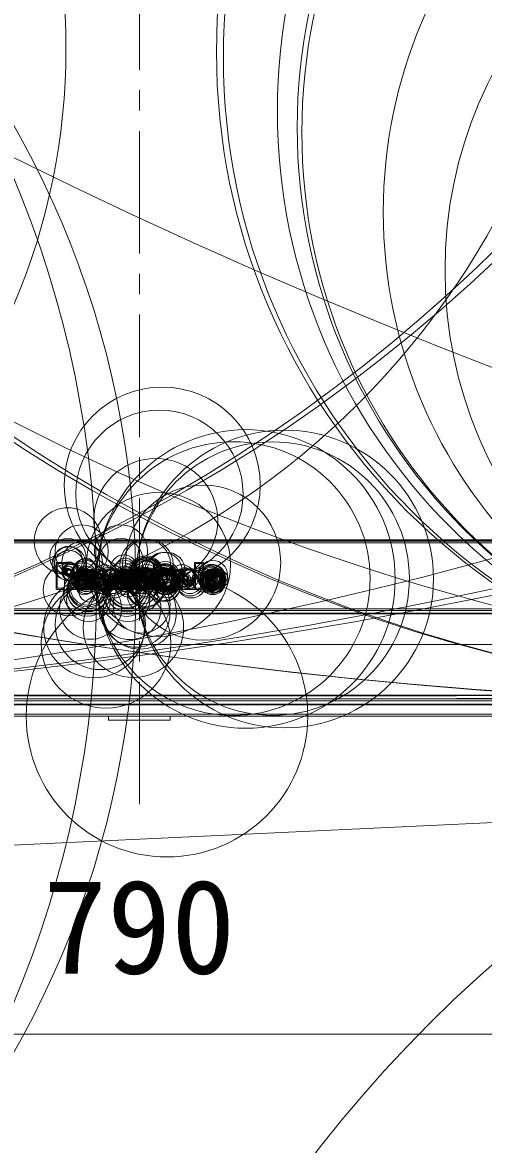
# Model space of a CAD drawing. Units: millimetres, scale not verified. Extents: x -8136 to 8916, y -17052 to 207.
# Drawn here: x -21.62 to -12.65, y -15.14 to 6.7 of the extents above; entities that cross this region are included whole.
import ezdxf
from ezdxf.enums import TextEntityAlignment as Align

# ---------------------------------------------------------------- set-up
doc = ezdxf.new("R2010")
doc.units = ezdxf.units.MM
doc.header["$LTSCALE"] = 0.125
doc.linetypes.add('USER1', pattern=[28.575, 19.05, -3.175, 3.175, -3.175])
doc.layers.add('0-4_SUNPO', color=7, linetype='Continuous', lineweight=18)
doc.layers.add('0-5_GAIKEI', color=1, linetype='Continuous', lineweight=18)
doc.styles.add('ＭＳ ゴシック', font='')
doc.styles.get('ＭＳ ゴシック').set_extended_font_data('MS Gothic')

# ---------------------------------------------------------------- blocks, each defined once
blk = doc.blocks.new('D3')
at = {"layer": '0-4_SUNPO'}
blk.add_line((160.8494, 300.5142), (187.4494, 300.5142), dxfattribs=at)
at = {"layer": '0-4_SUNPO', "style": 'ＭＳ ゴシック'}
blk.add_text('790', height=1.833, dxfattribs=at).set_placement((172.2744, 301.1392), align=Align.BOTTOM_LEFT)

msp = doc.modelspace()

# ---------------------------------------------------------------- linework, layer by layer
at = {"layer": '0-5_GAIKEI', "color": 9, "linetype": 'USER1'}
msp.add_line((-19.3482, -8.5146), (-19.3482, 40.5191), dxfattribs=at)
at = {"layer": '0-5_GAIKEI'}
for p, q in [((16.2124, -3.4279), (-54.9088, -3.4279)), ((16.1841, -3.3996), (-54.8805, -3.3996)), ((16.1675, -3.3831), (-54.8639, -3.3831)), ((16.1558, -3.3713), (-54.8522, -3.3713)), ((-20.9707, -4.3258), (-20.9707, -3.8222)), ((-20.9617, -3.8132), (-20.6758, -3.8132)), ((-20.9482, -4.3123), (-20.9482, -3.8347)), ((-20.9482, -3.8347), (-20.7113, -3.8347)), ((-18.2761, -3.8132), (-18.1034, -3.8132)), ((-18.2761, -3.9721), (-18.2761, -3.8132)), ((-18.1281, -3.8332), (-18.2561, -3.8332)), ((-18.2561, -3.8332), (-18.2561, -3.9232)), ((-18.2561, -3.9232), (-18.1281, -3.9232)), ((-18.1281, -3.9232), (-18.1281, -3.8332)), ((-18.1034, -3.8132), (-18.1034, -3.999)), ((-20.8032, -3.9495), (-20.7184, -3.9495)), ((-20.8032, -4.0532), (-20.8032, -3.9495)), ((-20.7464, -4.0532), (-20.8032, -4.0532)), ((-20.5189, -4.0867), (-20.4042, -4.0895)), ((-20.1749, -3.981), (-20.1749, -3.9486)), ((-20.1749, -3.9486), (-20.0085, -3.9486)), ((-20.0293, -3.9711), (-20.0265, -4.0072)), ((-20.0212, -4.1222), (-20.0212, -4.3123)), ((-20.0085, -3.9486), (-20.0082, -3.9526)), ((-19.9239, -4.3123), (-19.9239, -4.1143)), ((-19.7885, -4.0921), (-19.7885, -4.3123)), ((-19.7531, -4.0867), (-19.6383, -4.0895)), ((-19.1843, -4.0697), (-19.064, -4.0697)), ((-18.8097, -3.9423), (-18.8097, -3.9423)), ((-18.6662, -4.001), (-18.6662, -3.9486)), ((-18.6662, -3.9486), (-18.4998, -3.9486)), ((-18.6436, -3.9711), (-18.5206, -3.9711)), ((-18.5206, -3.9711), (-18.5177, -4.0072)), ((-18.5124, -4.1222), (-18.5124, -4.3123)), ((-18.4998, -3.9486), (-18.4994, -3.9526)), ((-18.4152, -4.3123), (-18.4152, -4.1143)), ((-18.1281, -3.9696), (-18.2561, -3.9696)), ((-18.1281, -4.3123), (-18.1281, -3.9696)), ((-17.7543, -4.1001), (-17.8709, -4.1001)), ((-17.7319, -4.0845), (-17.726, -4.1698)), ((-20.4807, -4.3348), (-20.9617, -4.3348)), ((-20.7157, -4.1652), (-20.8032, -4.1652)), ((-19.7149, -4.3348), (-20.3571, -4.3348)), ((-20.3236, -4.226), (-20.3178, -4.2185)), ((-20.2952, -4.3123), (-20.1687, -4.3123)), ((-20.0212, -4.3123), (-20.1524, -4.3123)), ((-19.7885, -4.3123), (-19.9239, -4.3123)), ((-19.3062, -4.3348), (-19.5913, -4.3348)), ((-19.5549, -4.2225), (-19.552, -4.2185)), ((-19.5293, -4.3123), (-19.4029, -4.3123)), ((-19.2729, -4.1977), (-19.3978, -4.1977)), ((-19.3978, -4.1977), (-19.3978, -4.205)), ((-18.9274, -4.3348), (-19.1371, -4.3348)), ((-18.8087, -4.2132), (-18.805, -4.2064)), ((-17.9935, -4.3348), (-18.7764, -4.3348)), ((-17.8715, -4.1713), (-17.7485, -4.1713)), ((-17.7671, -4.2834), (-17.7671, -4.2834)), ((17.4958, -4.7148), (-56.1922, -4.7148)), ((17.4958, -4.7431), (-56.1922, -4.7431)), ((17.4958, -4.7996), (-56.1922, -4.7996)), ((-3.7715, -5.4065), (-34.9249, -5.4065)), ((-3.7715, -5.4066), (-34.9249, -5.4066)), ((-3.6105, -6.7634), (-35.0858, -6.7634))]:
    msp.add_line(p, q, dxfattribs=at)
at = {"layer": '0-5_GAIKEI', "color": 7}
for p, q in [((17.4958, -4.8113), (-56.1922, -4.8113)), ((-19.3482, -6.8013), (-19.3482, -6.5021)), ((-3.6505, -6.8013), (-35.0459, -6.8013)), ((-19.9494, -6.8013), (-19.9494, -6.8813)), ((-19.9494, -6.8813), (-18.7494, -6.8813)), ((-18.7494, -6.8013), (-18.7494, -6.8813))]:
    msp.add_line(p, q, dxfattribs=at)
at = {"layer": '0-5_GAIKEI'}
for points in [[(-20.1524, -4.3123), (-20.1524, -3.9711), (-20.0293, -3.9711)], [(-18.5124, -4.3123), (-18.6436, -4.3123), (-18.6436, -3.9711)], [(-18.2797, -4.0921), (-18.2797, -4.3123), (-18.4152, -4.3123)], [(-18.2561, -3.9696), (-18.2561, -4.3123), (-18.1281, -4.3123)], [(-20.8032, -4.1652), (-20.8032, -4.3123), (-20.9482, -4.3123)]]:
    msp.add_lwpolyline(points, dxfattribs=at)
for centre, radius in [((25.854, 100.213), 107.2814), ((-33.4694, 96.8696), 103.4495), ((-33.4794, 92.0079), 98.5762), ((-5.217, 91.9981), 98.5664), ((38.5894, 91.4246), 97.2303), ((-5.2172, 90.8813), 97.4612), ((-124.9486, -22.4761), 176.7736), ((-33.5896, 72.5678), 79.1475), ((-0.5495, 40.4934), 46.6759), ((-4.636, 24.8818), 31.4475), ((-34.0604, 24.8775), 31.4433), ((-34.0575, 24.2798), 30.8573), ((-4.6387, 24.2673), 30.8447), ((-26.0652, 10.2694), 15.5344), ((-33.4568, 6.1864), 12.6802), ((-5.2353, 6.1195), 12.6133), ((-5.2418, 6.0146), 12.4707), ((-5.2334, 4.9752), 11.4293), ((-40.8675, -4.3533), 20.6865), ((-5.2431, 4.6495), 11.0334), ((-5.237, 4.5549), 10.9504), ((-37.6975, -4.326), 18.2821), ((-5.1413, 3.0069), 9.4614), ((-5.04, 1.8715), 8.3609), ((389.8554, -8525.5867), 8526.081), ((-18.9039, -2.3066), 1.907), ((-18.9575, -2.4765), 1.6268), ((-17.2768, -4.1326), 2.9053), ((-16.5205, -4.1328), 2.8957), ((-17.52, -4.1259), 2.6623), ((-16.7559, -4.1259), 2.6606), ((-19.0306, -2.9952), 1.2068), ((-18.1079, -3.8145), 1.5088), ((-18.9759, -3.8485), 1.4011), ((-20.7412, -3.4001), 0.6532), ((-20.472, -3.5987), 0.5182), ((-19.7062, -3.5987), 0.5183), ((-20.74, -3.6999), 0.3533), ((-20.4619, -3.7973), 0.3932), ((-19.7064, -3.768), 0.4241), ((-19.2354, -3.8538), 0.4929), ((-19.1835, -3.8556), 0.4946), ((-20.7155, -3.8373), 0.3279), ((-20.7335, -3.7758), 0.2774), ((-20.7156, -3.8714), 0.2939), ((-19.6516, -3.9231), 0.2596), ((-19.2278, -4.0143), 0.3332), ((-19.2223, -4.0279), 0.3182), ((-18.8774, -3.9835), 0.3655), ((-18.8256, -3.9794), 0.3697), ((-20.7114, -4.3433), 0.5087), ((-20.692, -4.0018), 0.165), ((-20.7278, -3.925), 0.1281), ((-20.6907, -3.9966), 0.1613), ((-20.6822, -4.0067), 0.1545), ((-20.745, -4.0006), 0.0751), ((-20.7239, -3.9693), 0.0836), ((-20.439, -4.0838), 0.2641), ((-20.3927, -4.0613), 0.2873), ((-20.4086, -3.9625), 0.2196), ((-20.3966, -4.0991), 0.214), ((-20.3898, -3.9176), 0.189), ((-20.0268, -4.094), 0.2383), ((-19.9687, -4.0947), 0.1807), ((-19.952, -4.0998), 0.19), ((-19.8734, -4.1909), 0.2625), ((-19.6731, -4.0839), 0.264), ((-19.6269, -4.0614), 0.2872), ((-19.6315, -4.0993), 0.2148), ((-19.6239, -3.9175), 0.189), ((-19.607, -4.037), 0.1373), ((-19.2219, -4.0424), 0.3038), ((-19.2213, -4.0227), 0.301), ((-19.2256, -4.0569), 0.289), ((-19.2134, -4.0574), 0.2655), ((-19.2548, -3.9628), 0.2141), ((-19.2491, -4.1133), 0.2062), ((-19.206, -4.0972), 0.2474), ((-19.2033, -4.1266), 0.2182), ((-19.2847, -4.0398), 0.1315), ((-19.2126, -3.9271), 0.154), ((-19.2126, -4.0714), 0.1486), ((-18.9259, -4.2304), 0.3256), ((-18.8519, -4.0686), 0.2772), ((-18.8781, -4.0907), 0.2443), ((-18.8723, -4.1058), 0.2288), ((-18.8589, -4.1032), 0.2415), ((-18.8519, -4.0775), 0.2457), ((-18.8466, -4.0978), 0.2472), ((-18.8219, -4.1804), 0.2594), ((-18.8695, -4.1374), 0.2081), ((-18.8596, -4.1284), 0.2169), ((-18.8431, -4.1326), 0.2126), ((-18.6954, -4.1438), 0.2155), ((-18.518, -4.094), 0.2383), ((-18.4603, -4.0947), 0.1811), ((-18.3622, -4.1958), 0.268), ((-18.4272, -4.1082), 0.1826), ((-18.0993, -4.1572), 0.2283), ((-17.952, -4.1045), 0.2573), ((-17.9194, -4.0595), 0.2864), ((-17.9461, -4.1109), 0.2261), ((-17.9203, -4.1002), 0.2455), ((-17.9214, -4.1028), 0.2431), ((-17.9184, -4.1043), 0.2424), ((-17.933, -4.1305), 0.2257), ((-17.9216, -4.0953), 0.228), ((-17.9095, -4.1607), 0.2314), ((-18.8111, -6.8018), 2.739), ((-19.9989, -5.3848), 1.2605), ((-20.23, -5.0771), 0.9799), ((-20.1096, -5.019), 0.8782), ((-20.2997, -4.7053), 0.6015), ((-20.3671, -4.3987), 0.4592), ((-20.7348, -4.0003), 0.0649), ((-20.7199, -4.0149), 0.0655), ((-20.7182, -3.9976), 0.0481), ((-20.3375, -4.5356), 0.4277), ((-20.7171, -4.0058), 0.0465), ((-20.3505, -4.3511), 0.4108), ((-20.7188, -3.9918), 0.0423), ((-20.7165, -3.9913), 0.0416), ((-20.7137, -4.0067), 0.0432), ((-20.3495, -4.3677), 0.406), ((-20.3561, -4.3337), 0.3719), ((-20.3539, -4.3084), 0.368), ((-20.3536, -4.301), 0.3392), ((-20.485, -4.1746), 0.1776), ((-20.4164, -4.1399), 0.2055), ((-20.4613, -4.1818), 0.1543), ((-20.3771, -4.18), 0.238), ((-20.4208, -4.1541), 0.1903), ((-20.4185, -4.1543), 0.1909), ((-20.4221, -4.1746), 0.1703), ((-20.3881, -4.1458), 0.2021), ((-20.381, -4.1718), 0.2076), ((-20.4187, -4.1587), 0.1641), ((-20.4192, -4.2801), 0.1595), ((-20.416, -4.1598), 0.1622), ((-20.4148, -4.1867), 0.1583), ((-20.4262, -4.1781), 0.1434), ((-20.3923, -4.1197), 0.1767), ((-20.4081, -4.1847), 0.1585), ((-20.4072, -4.0965), 0.1491), ((-20.3963, -4.1203), 0.1538), ((-20.4101, -4.1928), 0.1311), ((-20.4181, -4.071), 0.1215), ((-20.4418, -4.2224), 0.0975), ((-20.4304, -4.2194), 0.1074), ((-20.4526, -4.2145), 0.0847), ((-20.4429, -4.2248), 0.0938), ((-20.419, -4.0753), 0.103), ((-20.4826, -4.0729), 0.0389), ((-20.4202, -4.0733), 0.1012), ((-20.4459, -4.0696), 0.0755), ((-20.4713, -4.0727), 0.0501), ((-20.4004, -4.1791), 0.0929), ((-20.3902, -4.2144), 0.1018), ((-20.3054, -4.1114), 0.1654), ((-20.3847, -4.1769), 0.0788), ((-20.385, -4.1732), 0.0776), ((-20.3758, -4.1598), 0.0855), ((-20.3742, -4.1623), 0.0828), ((-20.3048, -4.11), 0.1424), ((-19.4646, -5.0742), 0.9769), ((-20.3743, -4.1821), 0.0632), ((-20.3575, -4.0238), 0.0779), ((-20.3672, -4.1793), 0.0644), ((-20.3695, -4.1858), 0.0611), ((-20.2917, -4.0821), 0.1336), ((-20.3554, -4.1101), 0.067), ((-20.3609, -4.0955), 0.0515), ((-20.3586, -4.1892), 0.0499), ((-20.3506, -4.0879), 0.0538), ((-20.3435, -4.0875), 0.0607), ((-20.3685, -4.08), 0.0342), ((-20.3428, -4.0766), 0.0313), ((-20.2701, -4.0559), 0.0997), ((-20.3382, -4.0706), 0.0273), ((-20.3367, -4.1618), 0.0286), ((-20.2757, -4.0641), 0.0882), ((-20.332, -4.0741), 0.0202), ((-20.3204, -4.1455), 0.0169), ((-20.1221, -4.2222), 0.1956), ((-20.1622, -4.2514), 0.1483), ((-19.5335, -4.707), 0.6033), ((-19.8422, -4.2204), 0.2818), ((-19.876, -4.1846), 0.2331), ((-19.9028, -4.1404), 0.1815), ((-20.0018, -4.1151), 0.0778), ((-19.9127, -4.0986), 0.1617), ((-19.9138, -4.0956), 0.159), ((-19.9266, -4.0869), 0.1379), ((-19.6014, -4.3996), 0.4612), ((-19.9123, -4.1016), 0.1426), ((-19.9139, -4.0995), 0.1403), ((-19.3411, -4.784), 0.7128), ((-19.9865, -4.1146), 0.0626), ((-19.9194, -4.0789), 0.129), ((-19.9117, -4.0963), 0.1368), ((-19.9009, -4.0704), 0.1312), ((-19.9596, -4.1242), 0.0621), ((-19.9417, -4.1234), 0.0795), ((-19.9629, -4.1223), 0.0583), ((-19.9743, -4.1192), 0.0467), ((-19.969, -4.1182), 0.0511), ((-19.9718, -4.1107), 0.0476), ((-19.9676, -4.1152), 0.0479), ((-19.9697, -4.1094), 0.0451), ((-19.8923, -4.0626), 0.1196), ((-19.9008, -4.0701), 0.1084), ((-19.9625, -4.1058), 0.0371), ((-19.5718, -4.5353), 0.4274), ((-19.5837, -4.3676), 0.4059), ((-19.5886, -4.3141), 0.3748), ((-19.5902, -4.3337), 0.3719), ((-19.5877, -4.301), 0.3392), ((-19.7189, -4.1746), 0.1773), ((-19.7059, -4.1829), 0.1649), ((-19.3047, -4.6317), 0.5562), ((-19.6506, -4.1398), 0.2055), ((-19.655, -4.1542), 0.1903), ((-19.6527, -4.1543), 0.191), ((-19.6563, -4.1747), 0.1702), ((-19.6151, -4.1719), 0.2077), ((-19.6235, -4.1397), 0.197), ((-19.6529, -4.1586), 0.1641), ((-19.6533, -4.2802), 0.1596), ((-19.6502, -4.1598), 0.1622), ((-19.649, -4.1868), 0.1583), ((-19.6604, -4.1782), 0.1432), ((-19.6423, -4.1848), 0.1585), ((-19.6305, -4.1203), 0.1538), ((-19.6462, -4.0783), 0.1333), ((-19.6525, -4.0758), 0.1268), ((-19.6442, -4.1929), 0.1309), ((-19.6761, -4.2223), 0.0974), ((-19.6645, -4.2194), 0.1074), ((-19.6867, -4.2145), 0.0847), ((-19.677, -4.2248), 0.0938), ((-19.6521, -4.0757), 0.1041), ((-19.7166, -4.0728), 0.0391), ((-19.6545, -4.0733), 0.1011), ((-19.6804, -4.0696), 0.0752), ((-19.7055, -4.0726), 0.0501), ((-19.5474, -4.1407), 0.1968), ((-19.6346, -4.1791), 0.093), ((-19.6244, -4.2145), 0.1017), ((-19.5409, -4.1149), 0.1702), ((-19.6104, -4.1564), 0.089), ((-19.6189, -4.1769), 0.0788), ((-19.619, -4.1732), 0.0774), ((-19.609, -4.1661), 0.0792), ((-19.539, -4.11), 0.1425), ((-19.6086, -4.1821), 0.0632), ((-19.5916, -4.0238), 0.0779), ((-19.6045, -4.1853), 0.0622), ((-19.53, -4.0789), 0.1355), ((-19.5897, -4.1094), 0.0663), ((-19.5962, -4.1895), 0.0529), ((-19.595, -4.0956), 0.0516), ((-19.5866, -4.1023), 0.0587), ((-19.5927, -4.1892), 0.0498), ((-19.585, -4.0879), 0.0536), ((-19.5781, -4.0874), 0.0603), ((-19.5166, -4.0727), 0.1216), ((-19.6026, -4.08), 0.0343), ((-19.5675, -4.1197), 0.0457), ((-19.577, -4.0766), 0.0313), ((-19.5723, -4.1618), 0.03), ((-19.2258, -4.3128), 0.3745), ((-19.5013, -4.0555), 0.0986), ((-19.5724, -4.0707), 0.0273), ((-19.5099, -4.0641), 0.0882), ((-19.5661, -4.0741), 0.0201), ((-19.2256, -4.3146), 0.3538), ((-19.3547, -4.2216), 0.1972), ((-19.3949, -4.251), 0.1498), ((-19.236, -4.2216), 0.2828), ((-19.2428, -4.1898), 0.2279), ((-19.2653, -4.1121), 0.1695), ((-19.2951, -4.0762), 0.1229), ((-19.2656, -4.1113), 0.1461), ((-19.2662, -4.1746), 0.1431), ((-19.2715, -4.1806), 0.1353), ((-19.276, -4.1938), 0.1239), ((-19.2946, -4.2026), 0.1033), ((-19.2879, -4.204), 0.1099), ((-19.3239, -4.2092), 0.0736), ((-19.2876, -4.0777), 0.1076), ((-19.2946, -4.072), 0.0995), ((-19.3136, -4.0698), 0.0804), ((-19.302, -4.0706), 0.0914), ((-19.3026, -4.077), 0.0902), ((-19.1982, -4.1362), 0.1853), ((-19.1898, -4.1321), 0.1903), ((-19.1922, -4.1396), 0.1757), ((-19.1757, -4.2391), 0.1433), ((-19.1695, -4.0859), 0.1399), ((-19.1839, -4.0702), 0.12), ((-19.2277, -4.1001), 0.0653), ((-19.1704, -4.0873), 0.119), ((-19.1648, -4.0636), 0.1223), ((-19.2209, -4.1804), 0.0659), ((-19.2318, -4.0873), 0.0519), ((-19.1645, -4.1939), 0.1185), ((-19.241, -4.0373), 0.0401), ((-19.2197, -4.1994), 0.0533), ((-19.1941, -4.1979), 0.0788), ((-19.1681, -4.0671), 0.104), ((-19.2394, -4.066), 0.0293), ((-19.252, -4.0596), 0.0152), ((-19.2245, -4.0691), 0.0402), ((-19.1524, -4.204), 0.1027), ((-19.1456, -4.0575), 0.1028), ((-19.2154, -4.0683), 0.0312), ((-19.1368, -4.1972), 0.0862), ((-19.1332, -4.0471), 0.0867), ((-19.139, -4.0514), 0.0713), ((-18.9852, -4.143), 0.1922), ((-18.8615, -4.2495), 0.3115), ((-18.8571, -4.2535), 0.3148), ((-18.8584, -4.2645), 0.3034), ((-18.8512, -4.2194), 0.2804), ((-18.8541, -4.1905), 0.2515), ((-18.9433, -4.1467), 0.1506), ((-18.851, -4.1817), 0.2428), ((-18.8527, -4.1961), 0.2347), ((-18.8524, -4.1593), 0.2237), ((-18.8664, -4.1398), 0.2048), ((-18.8483, -4.1812), 0.2195), ((-18.8669, -4.1374), 0.1969), ((-18.8787, -4.1298), 0.1834), ((-18.8421, -4.1506), 0.2111), ((-18.8425, -4.1478), 0.2081), ((-18.8506, -4.1559), 0.1972), ((-18.8498, -4.1591), 0.1976), ((-18.8432, -4.1655), 0.203), ((-18.8428, -4.1394), 0.1994), ((-18.8667, -4.1383), 0.1752), ((-18.8795, -4.1324), 0.1621), ((-18.8714, -4.1508), 0.1688), ((-18.9157, -4.1294), 0.1214), ((-18.8719, -4.158), 0.1628), ((-18.8322, -4.1332), 0.1907), ((-18.9086, -4.158), 0.1141), ((-18.832, -4.128), 0.1862), ((-18.8379, -4.1394), 0.1766), ((-18.8313, -4.1184), 0.1771), ((-18.8343, -4.1512), 0.17), ((-18.8971, -4.165), 0.1009), ((-18.8266, -4.1545), 0.1619), ((-18.8215, -4.1311), 0.159), ((-18.8838, -4.1208), 0.0883), ((-18.8249, -4.1735), 0.1458), ((-18.8182, -4.1631), 0.15), ((-18.7394, -4.1456), 0.1714), ((-18.7768, -4.1333), 0.1334), ((-18.7854, -4.155), 0.1244), ((-18.8146, -4.123), 0.0942), ((-18.8331, -4.1133), 0.0733), ((-18.8519, -4.1853), 0.0514), ((-18.8519, -4.0993), 0.0499), ((-18.3332, -4.2207), 0.2822), ((-18.3674, -4.1843), 0.2328), ((-18.394, -4.1405), 0.1816), ((-18.493, -4.1151), 0.0778), ((-18.4039, -4.0989), 0.162), ((-18.4049, -4.0959), 0.1593), ((-18.418, -4.0869), 0.138), ((-18.4004, -4.0861), 0.1489), ((-18.4035, -4.1016), 0.1426), ((-18.4051, -4.0995), 0.1403), ((-18.4777, -4.1146), 0.0625), ((-18.403, -4.0964), 0.1368), ((-18.4106, -4.0788), 0.1288), ((-18.4512, -4.124), 0.0618), ((-18.4323, -4.1235), 0.0801), ((-18.4538, -4.1223), 0.0587), ((-18.4652, -4.1192), 0.047), ((-18.4602, -4.1182), 0.0511), ((-18.463, -4.1107), 0.0475), ((-18.4589, -4.1152), 0.0478), ((-18.461, -4.1094), 0.0451), ((-18.392, -4.0701), 0.1083), ((-18.4537, -4.1058), 0.0371), ((-18.3788, -4.0516), 0.1082), ((-17.9509, -4.1816), 0.2252), ((-17.9218, -4.1879), 0.2488), ((-17.9217, -4.1876), 0.226), ((-17.9417, -4.1815), 0.1935), ((-17.9362, -4.1373), 0.1963), ((-17.9551, -4.112), 0.1648), ((-17.9258, -4.1366), 0.1937), ((-17.9322, -4.1503), 0.1873), ((-17.9926, -4.1705), 0.1207), ((-17.9247, -4.139), 0.1848), ((-17.91, -4.1434), 0.1987), ((-17.9123, -4.1408), 0.1963), ((-17.9485, -4.1492), 0.1591), ((-17.9343, -4.1719), 0.173), ((-17.9398, -4.1307), 0.1663), ((-17.9327, -4.1565), 0.1658), ((-17.9043, -4.1571), 0.1864), ((-17.8975, -4.1128), 0.1699), ((-17.9034, -4.1592), 0.1616), ((-17.8876, -4.1066), 0.1586), ((-17.8849, -4.1741), 0.1612), ((-17.8976, -4.1131), 0.1476), ((-17.8965, -4.1149), 0.1482), ((-17.8944, -4.1711), 0.1467), ((-17.8821, -4.1796), 0.1567), ((-17.8836, -4.0971), 0.1522), ((-17.8922, -4.1098), 0.1417), ((-17.8773, -4.1793), 0.1515), ((-17.891, -4.0943), 0.1368), ((-17.8742, -4.1824), 0.1473), ((-17.8825, -4.1753), 0.136), ((-17.88, -4.1801), 0.132), ((-17.878, -4.1795), 0.1298), ((-17.8751, -4.1813), 0.1261), ((-17.862, -4.1849), 0.1358), ((-17.9351, -4.1801), 0.0624), ((-17.9312, -4.1104), 0.0612), ((-17.9302, -4.1109), 0.0607), ((-17.8579, -4.1901), 0.1298), ((-17.8549, -4.1834), 0.1292), ((-17.9269, -4.1076), 0.0563), ((-17.8025, -4.1363), 0.1779), ((-17.8263, -4.1398), 0.1539), ((-17.8293, -4.136), 0.15), ((-17.8731, -4.1548), 0.105), ((-17.8655, -4.0967), 0.112), ((-17.8628, -4.1846), 0.1142), ((-17.8997, -4.1145), 0.0764), ((-17.9055, -4.1664), 0.0706), ((-17.9233, -4.1065), 0.0526), ((-17.9185, -4.1085), 0.0571), ((-17.9204, -4.1061), 0.0541), ((-17.9234, -4.1843), 0.05), ((-17.8611, -4.188), 0.1111), ((-17.9228, -4.0997), 0.0474), ((-17.8586, -4.183), 0.1104), ((-17.9194, -4.184), 0.0482), ((-17.8399, -4.0884), 0.1077), ((-17.8411, -4.0903), 0.0868), ((64.7369, -132.9698), 128.6846), ((-20.3195, -4.3783), 0.204), ((-20.3615, -4.2636), 0.0819), ((-20.3779, -4.1969), 0.0479), ((-20.3772, -4.231), 0.0457), ((-20.3831, -4.2112), 0.0327), ((-20.3864, -4.2133), 0.029), ((-20.3926, -4.2139), 0.0227), ((-20.3534, -4.1998), 0.0397), ((-20.3049, -4.1678), 0.0102), ((-20.2442, -4.2591), 0.068), ((-20.3087, -4.1602), 0.00169), ((-20.3093, -4.1593), 0.00102), ((-20.3088, -4.1589), 0.00042), ((-20.2578, -4.2809), 0.0488), ((-20.2745, -4.2913), 0.0292), ((-20.2725, -4.2925), 0.0301), ((-20.0926, -4.266), 0.0891), ((-20.0931, -4.277), 0.0848), ((-20.136, -4.2824), 0.0416), ((-20.1484, -4.2836), 0.0292), ((-20.1287, -4.2839), 0.0488), ((-20.1252, -4.2844), 0.0519), ((-20.1395, -4.2884), 0.0371), ((-20.139, -4.2933), 0.0352), ((-19.4106, -4.8065), 0.6556), ((-19.5687, -4.3314), 0.1549), ((-19.5956, -4.2636), 0.0819), ((-19.6127, -4.1996), 0.0453), ((-19.6164, -4.2238), 0.037), ((-19.6167, -4.2104), 0.0337), ((-19.6206, -4.2133), 0.0289), ((-19.6271, -4.2138), 0.0224), ((-19.5897, -4.1961), 0.0437), ((-19.2839, -4.4727), 0.2929), ((-19.4781, -4.259), 0.0682), ((-19.5429, -4.1602), 0.00172), ((-19.5435, -4.1593), 0.00103), ((-19.543, -4.1589), 0.00042), ((-19.4922, -4.281), 0.0486), ((-19.5088, -4.2914), 0.029), ((-19.5068, -4.2925), 0.0299), ((-19.2592, -4.3986), 0.215), ((-19.3265, -4.2659), 0.0894), ((-19.3273, -4.2771), 0.0848), ((-19.3702, -4.2825), 0.0416), ((-19.3826, -4.2836), 0.0292), ((-19.3628, -4.2838), 0.0489), ((-19.3506, -4.2822), 0.061), ((-19.3728, -4.2881), 0.038), ((-19.3731, -4.2932), 0.0353), ((-19.2441, -4.3312), 0.146), ((-19.2292, -4.1994), 0.0452), ((-19.224, -4.2008), 0.0487), ((-19.2381, -4.2073), 0.0332), ((-19.215, -4.2068), 0.0388), ((-19.2062, -4.2248), 0.0332), ((-19.206, -4.2158), 0.0264), ((-19.2045, -4.2159), 0.0249), ((-19.2015, -4.2143), 0.0217), ((-17.9172, -4.1915), 0.0406), ((-43.6931, -31.4961), 26.4585), ((4.9865, -31.4672), 26.4278), ((50.6235, -129.6832), 123.4618), ((55.5641, -79.8895), 73.7706)]:
    msp.add_circle(centre, radius, dxfattribs=at)
for centre, radius, start, end in [((-20.9617, -3.8222), 0.00901, 90, 180), ((-20.6935, -4.0001), 0.1878, 10.73283, 84.5709), ((-20.4973, -3.9629), 0.012, 190.73283, 304.88466), ((-20.1869, -3.981), 0.012, 223.21369, 0), ((-20.0002, -3.952), 0.008, 184.53622, 298.03845), ((-19.7727, -4.0069), 0.012, 206.4428, 330.7848), ((-19.4058, -3.9991), 0.012, 211.87024, 325.47943), ((-19.0387, -4.0172), 0.012, 199.83238, 323.90054), ((-18.6782, -4.001), 0.012, 221.88405, 0), ((-18.4915, -3.952), 0.008, 184.53622, 298.039), ((-18.2881, -3.9721), 0.012, 223.29073, 0), ((-18.0914, -3.999), 0.012, 180, 319.06789), ((-20.9617, -4.3258), 0.00901, 180, 270), ((-19.2956, 10965.7449), 10972.2102, 269.926, 269.99972), ((-19.9582, 10931.5396), 10938.0417, 269.92924, 270.00319), ((-19.3482, 10977.5707), 10984.0338, 269.92639, 270.07361), ((-19.3482, 10396.0385), 10402.4435, 269.92228, 270.07772), ((-19.3482, 10395.9351), 10402.3285, 269.92228, 270.07772), ((-17.618, 9031.7759), 9038.2782, 269.98903, 270.07854), ((-19.3804, 10934.2756), 10940.7408, 270.00017, 270.07411), ((-19.3484, 96032.8784), 96039.4478, 269.99158, 270), ((-19.3484, 96031.7887), 96038.3699, 269.99158, 270), ((-19.348, 96032.8647), 96039.434, 270, 270.00842), ((-19.348, 96031.7887), 96038.3699, 270, 270.00842)]:
    msp.add_arc(centre, radius, start, end, dxfattribs=at)
at = {"layer": '0-5_GAIKEI', "color": 7}
msp.add_ellipse((-19.3482, -6.505), major_axis=(0, -0.04), ratio=0.000348, start_param=1.6438499, end_param=3.0382691, dxfattribs=at)

# ---------------------------------------------------------------- block references
at = {"layer": '0-4_SUNPO'}
msp.add_blockref('D3', (-193.4976, -313.5009), dxfattribs=at)

doc.saveas('drawing.dxf')
